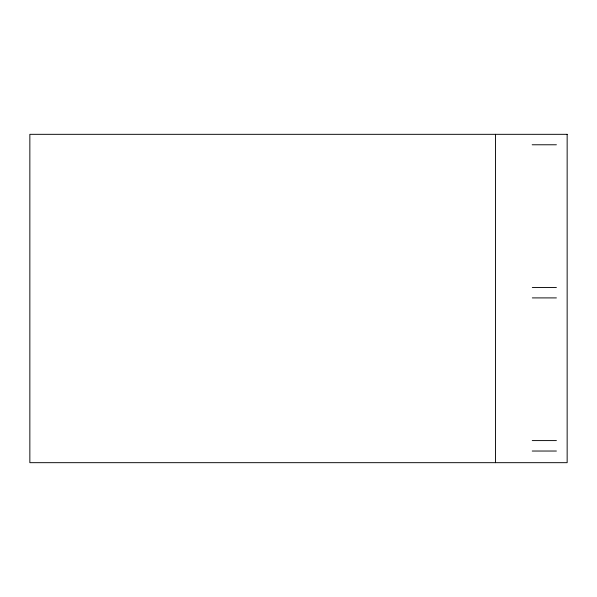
<?xml version="1.0" encoding="UTF-8"?>
<svg xmlns="http://www.w3.org/2000/svg" width="597" height="597" viewBox="0 0 597 597"><rect width="100%" height="100%" fill="white"/><g stroke="black" fill="none" stroke-linecap="round" stroke-linejoin="round"><path stroke-width="0.9" d="M532.181 144.773L556.404 144.773M532.315 287.455L556.404 287.455M532.315 297.903L556.404 297.903M532.24 440.586L556.404 440.586M532.24 451.033L556.404 451.033M495.51 134.325L495.51 462.675M567.15 134.325L29.85 134.325L29.85 462.675L567.15 462.675L567.15 134.325"/></g></svg>
